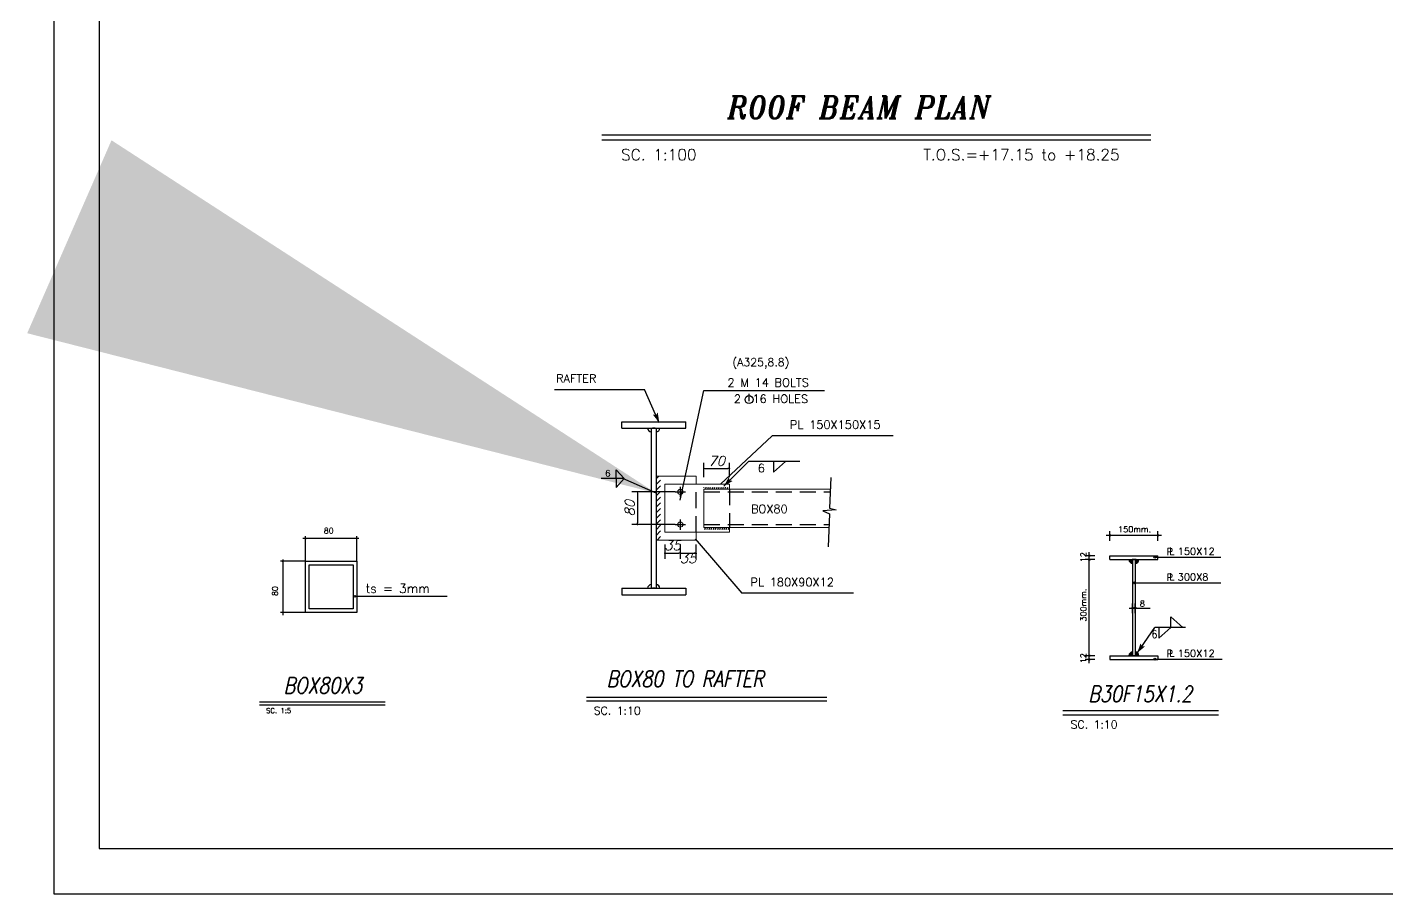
# Model space of a CAD drawing. Header units: inches. Extents: x 460503 to 460688, y 47570 to 48852.
# Drawn here: x 460505.21 to 460547.68, y 48221.54 to 48248.61 of the extents above; entities that cross this region are included whole.
import ezdxf
from ezdxf.enums import TextEntityAlignment as Align

# ---------------------------------------------------------------- set-up
doc = ezdxf.new("R2010")
doc.units = ezdxf.units.IN
doc.header["$MEASUREMENT"] = 0
doc.linetypes.add('HIDDEN', pattern=[0.375, 0.25, -0.125])
for name, color, linetype in [('1', 1, 'Continuous'), ('1R', 1, 'Continuous'), ('2Y', 2, 'Continuous'), ('3', 3, 'HIDDEN'), ('3G', 3, 'Continuous'), ('4C', 4, 'Continuous'), ('6M', 6, 'Continuous'), ('7', 7, 'Continuous'), ('DIM', 8, 'Continuous'), ('dim-plan', 1, 'Continuous'), ('FOUN', 4, 'Continuous'), ('lateral brace', 5, 'Continuous'), ('Layer4', 118, 'Continuous'), ('leader-1', 1, 'Continuous'), ('TEXT-1', 3, 'Continuous')]:
    doc.layers.add(name, color=color, linetype=linetype)
doc.layers.add('2', color=2, linetype='Continuous', lineweight=9)
doc.layers.add('TEXT', color=250, linetype='Continuous', lineweight=30)
doc.styles.add('ITALICT', font='italict')
doc.styles.add('ROMANS', font='ROMANS', dxfattribs={"width": 0.8})
doc.styles.add('ROMANT', font='romant')
doc.dimstyles.new('Copy of 1-5(100)', dxfattribs={"dimscale": 100, "dimtxt": 2.5, "dimasz": 2.3, "dimexe": 1.5, "dimexo": 3, "dimgap": 1, "dimtad": 1, "dimdec": 0, "dimlfac": 0.05, "dimdsep": 46, "dimtxsty": 'ROMANS', "dimcen": 0, "dimclrd": 1, "dimclre": 1, "dimclrt": 2, "dimadec": 0, "dimazin": 0, "dimtfac": 2, "dimtdec": 0, "dimtmove": 2, "dimatfit": 3, "dimfxl": 1.5, "dimtolj": 1, "dimtzin": 0, "dimarcsym": 0})
doc.dimstyles.new('FAZ1-2$0$NEW', dxfattribs={"dimtxt": 0.3, "dimasz": 0.05, "dimexe": 0.18, "dimexo": 0, "dimgap": 0.09, "dimtad": 1, "dimdec": 0, "dimlfac": 100, "dimzin": 0, "dimdsep": 46, "dimtxsty": 'ITALICT', "dimblk": 'DOT', "dimcen": 0.045, "dimclrt": 2, "dimadec": 0, "dimazin": 0, "dimtfac": 1, "dimtdec": 0, "dimtmove": 1, "dimatfit": 3, "dimldrblk": 'DOT', "dimfxl": 0.18, "dimtolj": 1, "dimtzin": 0, "dimarcsym": 0})

# ---------------------------------------------------------------- blocks, each defined once
blk = doc.blocks.new('_Dot')
at = {"layer": 'DIM', "color": 0, "lineweight": -2}
blk.add_line((-0.5, 0), (-1, 0), dxfattribs=at)
at = {"layer": 'DIM', "color": 0, "const_width": 0.5}
blk.add_lwpolyline([(-0.25, 0, 1), (0.25, 0, 1)], format="xyb", close=True, dxfattribs=at)
blk = doc.blocks.new('*D220')
at = {"layer": 'Defpoints', "color": 0, "transparency": 16777216}
for p in [(460525.454, 48234.096), (460524.275, 48233.076), (460525.454, 48233.076)]:
    blk.add_point(p, dxfattribs=at)
at = {"layer": 'dim-plan', "color": 0, "lineweight": -2, "transparency": 16777216}
for p, q in [((460525.454, 48234.096), (460524.095, 48234.096)), ((460524.275, 48234.046), (460524.275, 48233.126)), ((460525.454, 48233.076), (460524.095, 48233.076))]:
    blk.add_line(p, q, dxfattribs=at)
at = {"layer": 'dim-plan', "color": 0, "lineweight": -2, "transparency": 16777216, "xscale": 0.05, "yscale": 0.05, "zscale": 0.05}
for p, rotation in [((460524.275, 48234.096), 90), ((460524.275, 48233.076), 270)]:
    blk.add_blockref('_Dot', p, dxfattribs=dict(at, rotation=rotation))
at = {"layer": 'dim-plan', "color": 2, "lineweight": 15, "transparency": 16777216, "insert": (460524.035, 48233.586), "char_height": 0.3, "attachment_point": 5, "rotation": 90, "style": 'ITALICT'}
blk.add_mtext('\\A1;80', dxfattribs=at)
blk = doc.blocks.new('*D221')
at = {"layer": 'Defpoints', "color": 0, "transparency": 16777216}
for p in [(460525.129, 48232.455), (460525.614, 48232.455), (460525.614, 48232.187)]:
    blk.add_point(p, dxfattribs=at)
at = {"layer": 'dim-plan', "color": 0, "lineweight": -2, "transparency": 16777216}
for p, q in [((460525.129, 48232.455), (460525.129, 48232.007)), ((460525.614, 48232.455), (460525.614, 48232.007)), ((460525.179, 48232.187), (460525.564, 48232.187))]:
    blk.add_line(p, q, dxfattribs=at)
at = {"layer": 'dim-plan', "color": 0, "lineweight": -2, "transparency": 16777216, "xscale": 0.05, "yscale": 0.05, "zscale": 0.05, "rotation": 180}
blk.add_blockref('_Dot', (460525.129, 48232.187), dxfattribs=at)
at = {"layer": 'dim-plan', "color": 0, "lineweight": -2, "transparency": 16777216, "xscale": 0.05, "yscale": 0.05, "zscale": 0.05}
blk.add_blockref('_Dot', (460525.614, 48232.187), dxfattribs=at)
at = {"layer": 'dim-plan', "color": 2, "lineweight": 15, "transparency": 16777216, "insert": (460525.372, 48232.427), "char_height": 0.3, "attachment_point": 5, "style": 'ITALICT'}
blk.add_mtext('\\A1;35', dxfattribs=at)
blk = doc.blocks.new('*D222')
at = {"layer": 'Defpoints', "color": 0, "transparency": 16777216}
for p in [(460525.614, 48232.455), (460526.1, 48232.455), (460526.1, 48232.187)]:
    blk.add_point(p, dxfattribs=at)
at = {"layer": 'dim-plan', "color": 0, "lineweight": -2, "transparency": 16777216}
for p, q in [((460525.614, 48232.455), (460525.614, 48232.007)), ((460526.1, 48232.455), (460526.1, 48232.007)), ((460525.664, 48232.187), (460526.05, 48232.187))]:
    blk.add_line(p, q, dxfattribs=at)
at = {"layer": 'dim-plan', "color": 0, "lineweight": -2, "transparency": 16777216, "xscale": 0.05, "yscale": 0.05, "zscale": 0.05, "rotation": 180}
blk.add_blockref('_Dot', (460525.614, 48232.187), dxfattribs=at)
at = {"layer": 'dim-plan', "color": 0, "lineweight": -2, "transparency": 16777216, "xscale": 0.05, "yscale": 0.05, "zscale": 0.05}
blk.add_blockref('_Dot', (460526.1, 48232.187), dxfattribs=at)
at = {"layer": 'dim-plan', "color": 2, "lineweight": 15, "transparency": 16777216, "insert": (460525.857, 48232.023), "char_height": 0.3, "attachment_point": 5, "style": 'ITALICT'}
blk.add_mtext('\\A1;35', dxfattribs=at)
blk = doc.blocks.new('*D223')
at = {"layer": 'Defpoints', "color": 0, "transparency": 16777216}
for p in [(460527.15, 48234.823), (460526.35, 48234.555), (460527.15, 48234.555)]:
    blk.add_point(p, dxfattribs=at)
at = {"layer": 'dim-plan', "color": 0, "lineweight": -2, "transparency": 16777216}
for p, q in [((460526.35, 48234.555), (460526.35, 48235.003)), ((460527.15, 48234.555), (460527.15, 48235.003)), ((460526.4, 48234.823), (460527.1, 48234.823))]:
    blk.add_line(p, q, dxfattribs=at)
at = {"layer": 'dim-plan', "color": 0, "lineweight": -2, "transparency": 16777216, "xscale": 0.05, "yscale": 0.05, "zscale": 0.05, "rotation": 180}
blk.add_blockref('_Dot', (460526.35, 48234.823), dxfattribs=at)
at = {"layer": 'dim-plan', "color": 0, "lineweight": -2, "transparency": 16777216, "xscale": 0.05, "yscale": 0.05, "zscale": 0.05}
blk.add_blockref('_Dot', (460527.15, 48234.823), dxfattribs=at)
at = {"layer": 'dim-plan', "color": 2, "lineweight": 15, "transparency": 16777216, "insert": (460526.75, 48235.063), "char_height": 0.3, "attachment_point": 5, "style": 'ITALICT'}
blk.add_mtext('\\A1;70', dxfattribs=at)

msp = doc.modelspace()

# ---------------------------------------------------------------- hatches: boundary and pattern name
at = {"layer": '1R'}
h = msp.add_hatch(dxfattribs=at)
h.set_pattern_fill('ANSI31', color=256, scale=0.02, angle=26.235322843, style=0)
h.set_pattern_definition([(251.2353228, (462901.33779, 48395.57614), (0.0601248326, -0.0204268086), [])])
h.paths.add_polyline_path([(460527.14986922, 48234.18630353), (460527.14986922, 48234.24630353), (460526.34986922, 48234.24630353), (460526.34986922, 48234.18630353)])
h.paths.add_polyline_path([(460527.14986922, 48232.92630353), (460527.14986922, 48232.98630353), (460526.34986922, 48232.98630353), (460526.34986922, 48232.92630353)])
at = {"layer": 'dim-plan', "lineweight": 15}
h = msp.add_hatch(dxfattribs=at)
h.set_pattern_fill('ANSI31', color=256, style=0)
h.set_pattern_definition([(45, (460908.26654, 47780.16658), (-0.088388348, 0.088388348), [])])
h.paths.add_polyline_path([(460524.9982787, 48234.58630353), (460524.85840426, 48234.58630353), (460524.85840426, 48232.58630353), (460524.9982787, 48232.58630353)])
at = {"layer": 'TEXT-1'}
for points in [[(460539.74168336, 48231.86646832, -0.4142135624), (460539.62692104, 48231.98123064), (460539.74168336, 48231.98123064)], [(460539.82168336, 48231.86646832, 0.4142135624), (460539.93644568, 48231.98123064), (460539.82168336, 48231.98123064)], [(460539.74168336, 48229.09599297, 0.4142135624), (460539.62692104, 48228.98123064), (460539.74168336, 48228.98123064)], [(460539.82168336, 48229.09599297, -0.4142135624), (460539.93644568, 48228.98123064), (460539.82168336, 48228.98123064)]]:
    msp.add_hatch(color=256, dxfattribs=at).paths.add_polyline_path(points)

# ---------------------------------------------------------------- linework, layer by layer
at = {"layer": '1'}
for p, q in [((460525.61434446, 48234.25630353), (460525.61434446, 48233.93630353)), ((460525.45434446, 48234.09630353), (460525.77434446, 48234.09630353)), ((460525.45434446, 48233.07630353), (460525.77434446, 48233.07630353)), ((460525.61434446, 48233.23630353), (460525.61434446, 48232.91630353))]:
    msp.add_line(p, q, dxfattribs=at)
at = {"layer": '1', "linetype": 'HIDDEN', "ltscale": 2}
for p, q in [((460526.11434446, 48232.83630353), (460526.11434446, 48234.33630353)), ((460527.14986922, 48234.18630353), (460527.14986922, 48232.98630353)), ((460526.34986922, 48234.09630353), (460530.29457406, 48234.09630353)), ((460526.34986922, 48233.07630353), (460530.25659266, 48233.07630353))]:
    msp.add_line(p, q, dxfattribs=at)
at = {"layer": '1'}
msp.add_lwpolyline([(460507.46120186, 48222.96057645), (460588.72955203, 48222.96057645), (460588.72955203, 48279.59357309), (460507.46120186, 48279.59357309)], close=True, dxfattribs=at)
msp.add_lwpolyline([(460530.31150789, 48234.55106565), (460530.27570109, 48233.58946517), (460530.48248408, 48233.54119964), (460530.06844857, 48233.50929039), (460530.26891312, 48233.40717264), (460530.23061463, 48232.37865712)], dxfattribs=at)
at = {"layer": '1R'}
for p, q in [((460521.68414261, 48237.28978133), (460524.49158784, 48237.28978133)), ((460524.95787172, 48236.25707634), (460524.49158784, 48237.28978133)), ((460525.61434446, 48233.83630353), (460526.34753049, 48237.26371081)), ((460526.34753049, 48237.26371081), (460530.12263346, 48237.26371081)), ((460526.86701144, 48234.33630353), (460528.4861888, 48235.84887764)), ((460532.26238508, 48235.84887764), (460528.4861888, 48235.84887764)), ((460526.97062793, 48234.27318381), (460527.74211854, 48235.04411577)), ((460529.34242866, 48235.04411577), (460527.74211854, 48235.04411577)), ((460539.03168336, 48232.56696967, -0.00499999), (460539.03168336, 48232.87064355, -0.00499999)), ((460540.53168336, 48232.56825397, -0.00499999), (460540.53168336, 48232.87192785, -0.00499999)), ((460515.57011403, 48232.63985721), (460513.82599097, 48232.63985721)), ((460513.91213649, 48231.927794), (460513.91213649, 48232.71037731)), ((460515.51213649, 48231.927794), (460515.51213649, 48232.71037731)), ((460526.07735379, 48232.63006878), (460527.53587956, 48230.93017093)), ((460538.91628429, 48232.74221725, -0.00499999), (460540.64300594, 48232.74221725, -0.00499999)), ((460538.56195642, 48232.10123064, -0.00499999), (460538.25828254, 48232.10123064, -0.00499999)), ((460538.38799314, 48228.7455842, -0.00499999), (460538.38799314, 48232.21255323, -0.00499999)), ((460540.43441446, 48232.05885474, -0.00499999), (460542.5000626, 48232.05885474, -0.00499999)), ((460513.91213649, 48231.927794), (460513.12955319, 48231.927794)), ((460513.20007328, 48231.98577154), (460513.20007328, 48230.24164847)), ((460538.56324072, 48231.98123064, -0.00499999), (460538.25956684, 48231.98123064, -0.00499999)), ((460539.78330161, 48231.25888208, -0.00499999), (460542.5000626, 48231.25888208, -0.00499999)), ((460515.44912118, 48230.83558113), (460518.33199245, 48230.83558113)), ((460531.02461977, 48230.93017093), (460527.53587956, 48230.93017093)), ((460513.91213649, 48230.327794), (460513.12955319, 48230.327794)), ((460539.63754949, 48230.46808985, -0.00499999), (460540.2918676, 48230.46808985, -0.00499999)), ((460539.74168336, 48230.30401804, -0.00499999), (460539.74168336, 48230.60769192, -0.00499999)), ((460539.82168336, 48230.30530235, -0.00499999), (460539.82168336, 48230.60897623, -0.00499999)), ((460539.87987081, 48229.06237986, -0.00499999), (460540.43137886, 48229.86330751, -0.00499999)), ((460541.39210084, 48229.86330751, -0.00499999), (460540.43137886, 48229.86330751, -0.00499999)), ((460538.56195642, 48228.98123064, -0.00499999), (460538.25828254, 48228.98123064, -0.00499999)), ((460538.56324072, 48228.86123064, -0.00499999), (460538.25956684, 48228.86123064, -0.00499999)), ((460540.43441446, 48228.87541169, -0.00499999), (460542.53895282, 48228.87541169, -0.00499999))]:
    msp.add_line(p, q, dxfattribs=at)
at = {"layer": '2'}
for p, q in [((460526.11434446, 48234.58630353), (460524.85840426, 48234.58630353)), ((460524.85840426, 48232.58630353), (460524.85840426, 48234.58630353)), ((460526.11434446, 48234.58630353), (460526.11434446, 48234.33630353)), ((460527.14986922, 48234.33630353), (460525.1286753, 48234.33630353)), ((460525.1286753, 48234.33630353), (460525.1286753, 48232.83630353)), ((460526.34986922, 48234.18630353), (460530.29792536, 48234.18630353)), ((460526.34986922, 48234.18630353), (460526.34986922, 48232.98630353)), ((460527.14986922, 48234.33630353), (460527.14986922, 48234.18630353)), ((460526.34986922, 48232.98630353), (460530.25324136, 48232.98630353)), ((460527.14986922, 48232.98630353), (460527.14986922, 48232.83630353)), ((460526.11434446, 48232.58630353), (460524.85840426, 48232.58630353)), ((460527.14986922, 48232.83630353), (460525.1286753, 48232.83630353)), ((460526.11434446, 48232.83630353), (460526.11434446, 48232.58630353))]:
    msp.add_line(p, q, dxfattribs=at)
for centre in [(460525.61434446, 48234.09630353), (460525.61434446, 48233.07630353)]:
    msp.add_circle(centre, 0.08, dxfattribs=at)
at = {"layer": '2Y'}
for p, q in [((460528.52371128, 48235.0449881), (460528.52371128, 48234.7099829)), ((460528.52371128, 48234.7099829), (460528.8984138, 48235.0449881)), ((460512.47017936, 48227.44237278), (460516.40025055, 48227.44237278)), ((460522.68401861, 48227.56639052), (460530.18566926, 48227.56639052))]:
    msp.add_line(p, q, dxfattribs=at)
at = {"layer": '3'}
for points in [[(460524.95787172, 48236.25707634), (460524.85467458, 48236.49270392), (460524.75505309, 48236.51064432)], [(460524.95787172, 48236.25707634), (460524.85467458, 48236.49270392), (460524.90904372, 48236.57808715)], [(460526.97062793, 48234.27318381), (460527.15051815, 48234.45705745), (460527.1298756, 48234.55615429)], [(460526.97062793, 48234.27318381), (460527.15051815, 48234.45705745), (460527.25004327, 48234.43858992)], [(460539.87987081, 48229.06237986, -0.00499999), (460540.02684579, 48229.27349206, -0.00499999), (460539.99008584, 48229.3678054, -0.00499999)], [(460539.87987081, 48229.06237986, -0.00499999), (460540.02684579, 48229.27349206, -0.00499999), (460540.12805484, 48229.27175226, -0.00499999)]]:
    msp.add_solid(points, dxfattribs=at)
at = {"layer": '3G', "linetype": 'ByBlock'}
msp.add_line((460523.16612604, 48245.09349728), (460540.30989031, 48245.09349728), dxfattribs=at)
at = {"layer": '3G'}
for p, q in [((460523.178947, 48245.09349728), (460540.30989031, 48245.09349728)), ((460523.78340426, 48236.28630353), (460525.78340426, 48236.28630353)), ((460523.78340426, 48236.08630353), (460523.78340426, 48236.28630353)), ((460525.78340426, 48236.08630353), (460525.78340426, 48236.28630353)), ((460523.78340426, 48236.08630353), (460525.78340426, 48236.08630353)), ((460524.70840426, 48236.08630353), (460524.70840426, 48231.08630353)), ((460524.73695828, 48236.08630353), (460524.81695828, 48236.08630353)), ((460524.82985024, 48236.08630353), (460524.74985024, 48236.08630353)), ((460524.85840426, 48236.08630353), (460524.85840426, 48231.08630353)), ((460524.85840426, 48236.08630353), (460524.85840426, 48231.08630353)), ((460539.03168336, 48232.10123064, -0.00499999), (460540.53168336, 48232.10123064, -0.00499999)), ((460539.03168336, 48231.98123064, -0.00499999), (460539.03168336, 48232.10123064, -0.00499999)), ((460540.53168336, 48231.98123064, -0.00499999), (460540.53168336, 48232.10123064, -0.00499999)), ((460539.03168336, 48231.98123064, -0.00499999), (460540.53168336, 48231.98123064, -0.00499999)), ((460539.71146476, 48231.98123064, -0.00499999), (460539.79146476, 48231.98123064, -0.00499999)), ((460539.80435672, 48231.98123064, -0.00499999), (460539.72435672, 48231.98123064, -0.00499999)), ((460539.73727562, 48231.98123064, -0.00499999), (460539.81727562, 48231.98123064, -0.00499999)), ((460539.74168336, 48231.98123064, -0.00499999), (460539.74168336, 48228.98123064, -0.00499999)), ((460539.83016757, 48231.98123064, -0.00499999), (460539.75016757, 48231.98123064, -0.00499999)), ((460539.75901, 48231.98123064, -0.00499999), (460539.83901, 48231.98123064, -0.00499999)), ((460539.85190195, 48231.98123064, -0.00499999), (460539.77190195, 48231.98123064, -0.00499999)), ((460539.82168336, 48231.98123064, -0.00499999), (460539.82168336, 48228.98123064, -0.00499999)), ((460523.78340426, 48231.08630353), (460525.78340426, 48231.08630353)), ((460523.78340426, 48231.08630353), (460523.78340426, 48230.88630353)), ((460523.78340426, 48230.88630353), (460525.78340426, 48230.88630353)), ((460524.73695828, 48231.08630353), (460524.81695828, 48231.08630353)), ((460524.82985024, 48231.08630353), (460524.74985024, 48231.08630353)), ((460525.78340426, 48231.08630353), (460525.78340426, 48230.88630353)), ((460540.93004673, 48230.19744038, -0.00499999), (460541.30474925, 48229.86243518, -0.00499999)), ((460540.93004673, 48229.86243518, -0.00499999), (460540.93004673, 48230.19744038, -0.00499999)), ((460540.55631991, 48229.86417984, -0.00499999), (460540.55631991, 48229.52917465, -0.00499999)), ((460540.55631991, 48229.52917465, -0.00499999), (460540.93102243, 48229.86417984, -0.00499999)), ((460539.03168336, 48228.98123064, -0.00499999), (460540.53168336, 48228.98123064, -0.00499999)), ((460539.03168336, 48228.98123064, -0.00499999), (460539.03168336, 48228.86123064, -0.00499999)), ((460539.03168336, 48228.86123064, -0.00499999), (460540.53168336, 48228.86123064, -0.00499999)), ((460539.80435672, 48228.98123064, -0.00499999), (460539.72435672, 48228.98123064, -0.00499999)), ((460539.74646476, 48228.98123064, -0.00499999), (460539.82646476, 48228.98123064, -0.00499999)), ((460539.75901, 48228.98123064, -0.00499999), (460539.83901, 48228.98123064, -0.00499999)), ((460539.85190195, 48228.98123064, -0.00499999), (460539.77190195, 48228.98123064, -0.00499999)), ((460540.53168336, 48228.98123064, -0.00499999), (460540.53168336, 48228.86123064, -0.00499999)), ((460537.55694233, 48227.26875008, -0.00499999), (460542.4246406, 48227.26875008, -0.00499999)), ((460537.55694233, 48227.13433669, -0.00499999), (460542.4246406, 48227.13433669, -0.00499999))]:
    msp.add_line(p, q, dxfattribs=at)
for points in [[(460513.91213649, 48230.327794), (460513.91213649, 48230.327794), (460513.91213649, 48230.327794), (460513.91213649, 48231.927794), (460513.91213649, 48231.927794), (460513.91213649, 48231.927794), (460515.51213649, 48231.927794), (460515.51213649, 48231.927794), (460515.51213649, 48231.927794), (460515.51213649, 48230.327794), (460515.51213649, 48230.327794), (460515.51213649, 48230.327794)], [(460514.02591427, 48230.44157178), (460514.02591427, 48231.81401622), (460515.39835872, 48231.81401622), (460515.39835872, 48230.44157178)]]:
    msp.add_lwpolyline(points, close=True, dxfattribs=at)
for centre, start, end in [((460524.70840426, 48236.08630353), 180, 270), ((460524.85840426, 48236.08630353), 270, 0), ((460539.74168336, 48231.98123064, -0.00499999), 180, 270), ((460539.74168336, 48231.98123064, -0.00499999), 180, 270), ((460539.82168336, 48231.98123064, -0.00499999), 270, 0), ((460539.82168336, 48231.98123064, -0.00499999), 270, 0), ((460524.70840426, 48231.08630353), 90, 180), ((460524.85840426, 48231.08630353), 0, 90), ((460539.74168336, 48228.98123064, -0.00499999), 90, 180), ((460539.82168336, 48228.98123064, -0.00499999), 0, 90)]:
    msp.add_arc(centre, 0.11476232, start, end, dxfattribs=at)
at = {"layer": '4C'}
msp.add_line((460512.47017936, 48227.53612278), (460516.40025055, 48227.53612278), dxfattribs=at)
at = {"layer": '6M', "color": 4}
msp.add_line((460523.16612604, 48245.2440644), (460540.30989031, 48245.2440644), dxfattribs=at)
at = {"layer": '6M'}
for centre in [(460513.91213649, 48232.63985721), (460515.51213649, 48232.63985721), (460513.20007328, 48231.927794), (460513.20007328, 48230.327794)]:
    msp.add_circle(centre, 0.01346825, dxfattribs=at)
at = {"layer": '7'}
for centre, radius in [((460539.03168336, 48232.74221725, -0.00499999), 0.02443679), ((460540.53168336, 48232.74221725, -0.00499999), 0.02443679), ((460538.38799314, 48232.10123064, -0.00499999), 0.02443679), ((460540.43441446, 48232.05885474, -0.00499999), 0.02909142), ((460538.38799314, 48231.98123064, -0.00499999), 0.02443679), ((460539.78330161, 48231.25888208, -0.00499999), 0.02909142), ((460515.44912118, 48230.83558113), 0.02327313), ((460539.74168336, 48230.46808985, -0.00499999), 0.02443679), ((460539.82168336, 48230.46808985, -0.00499999), 0.02443679), ((460538.38799314, 48228.98123064, -0.00499999), 0.02443679), ((460538.38799314, 48228.86123064, -0.00499999), 0.02443679), ((460540.43441446, 48228.87541169, -0.00499999), 0.02909142)]:
    msp.add_circle(centre, radius, dxfattribs=at)
at = {"layer": 'DIM'}
msp.add_lwpolyline([(460506.04537694, 48221.54475154), (460590.14537694, 48221.54475154), (460590.14537694, 48281.009398), (460506.04537694, 48281.009398)], close=True, dxfattribs=at)
at = {"layer": 'FOUN'}
msp.add_line((460522.68401861, 48227.68639052), (460530.18566926, 48227.68639052), dxfattribs=at)
at = {"layer": 'lateral brace'}
msp.add_lwpolyline([(460506.04537694, 48221.54475154), (460590.14537694, 48221.54475154), (460590.14537694, 48281.009398), (460506.04537694, 48281.009398)], close=True, dxfattribs=at)
at = {"layer": 'Layer4'}
msp.add_lwpolyline([(460590.14537694, 48281.009398), (460506.04537694, 48281.009398), (460506.04537694, 48221.54475154), (460590.14537694, 48221.54475154)], close=True, dxfattribs=at)
at = {"layer": 'TEXT', "color": 2}
msp.add_line((460527.76318294, 48236.92957047), (460527.76318294, 48237.15397003), dxfattribs=at)
at = {"layer": 'TEXT', "color": 2, "ltscale": 100}
for points in [[(460523.60705543, 48234.51069522), (460523.60705543, 48234.78487748), (460523.85576537, 48234.51069522)], [(460523.60705543, 48234.51069522), (460523.60705543, 48234.23651297), (460523.85576537, 48234.51069522)]]:
    msp.add_lwpolyline(points, dxfattribs=at)
at = {"layer": 'TEXT', "color": 2}
msp.add_circle((460527.76318294, 48236.97943704), 0.12341861, dxfattribs=at)

# ---------------------------------------------------------------- texts
at = {"layer": '2', "style": 'ROMANT'}
for s, p in [('RAFTER ', (460521.73412686, 48237.5075991)), ('PL 150X150X15', (460529.03636665, 48236.06669541)), ('BOX80', (460527.82085893, 48233.43417046)), ('PL 180X90X12', (460527.80559857, 48231.1479887))]:
    msp.add_text(s, height=0.26, rotation=359.994999367, dxfattribs=at).set_placement(p)
at = {"layer": '2Y', "style": 'ROMANT'}
for s, height, p in [('(A325,8.8)', 0.25, (460527.24191142, 48238.01981957)), ('6', 0.26, (460528.0305598, 48234.70887512))]:
    msp.add_text(s, height=height, dxfattribs=at).set_placement(p)
at = {"layer": '3G'}
for s, height, style, p in [('SC. 1:100', 0.35, 'ROMANS', (460523.76553728, 48244.4527089)), ('T.O.S.=+17.15 to +18.25', 0.35, 'ROMANS', (460533.19991485, 48244.4527089)), ('80', 0.176, 'ROMANT', (460514.48175941, 48232.79563349)), ('150mm.', 0.1848, 'ROMANS', (460539.28862254, 48232.83559262, -0.00499999)), ('P', 0.225, 'ROMANS', (460540.80330391, 48232.11740014, -0.00499999)), ('L', 0.225, 'ROMANS', (460540.88594286, 48232.13513508, -0.00499999)), ('150X12', 0.225, 'ROMANS', (460541.14887219, 48232.12722823, -0.00499999)), ('ts = 3mm', 0.28, 'ROMANT', (460515.78508159, 48230.94019265)), ('P', 0.225, 'ROMANS', (460540.8001764, 48231.31742748, -0.00499999)), ('L', 0.225, 'ROMANS', (460540.88281536, 48231.33516241, -0.00499999)), ('300X8', 0.225, 'ROMANS', (460541.14574468, 48231.32725557, -0.00499999)), ('8', 0.1848, 'ROMANS', (460539.96755727, 48230.51384963, -0.00499999)), ('P', 0.225, 'ROMANS', (460540.80330391, 48228.93395709, -0.00499999)), ('L', 0.225, 'ROMANS', (460540.88594286, 48228.95169203, -0.00499999)), ('150X12', 0.225, 'ROMANS', (460541.14887219, 48228.94378518, -0.00499999)), ('SC. 1:5', 0.15625, 'ROMANS', (460512.67667132, 48227.1878808)), ('SC. 1:10', 0.249999993, 'ROMANS', (460537.80425244, 48226.70671531, -0.00499999))]:
    msp.add_text(s, height=height, dxfattribs=dict(at, style=style)).set_placement(p)
for s, height, style, p in [('12', 0.1848, 'ROMANS', (460538.29461778, 48231.89733111, -0.00499999)), ('80', 0.176, 'ROMANT', (460513.044297, 48230.84789185)), ('300mm.', 0.1848, 'ROMANS', (460538.29461778, 48230.04601261, -0.00499999)), ('12', 0.1848, 'ROMANS', (460538.29461778, 48228.74368297, -0.00499999))]:
    msp.add_text(s, height=height, rotation=90, dxfattribs=dict(at, style=style)).set_placement(p)
at = {"layer": '3G', "style": 'ROMANS', "width": 0.8}
msp.add_text('6', height=0.25, dxfattribs=at).set_placement((460540.33700323, 48229.52806687, -0.00499999))
at = {"layer": '3G', "style": 'ROMANT'}
msp.add_text('SC. 1:10', height=0.25, dxfattribs=at).set_placement((460523.64395278, 48227.26329344), align=Align.MIDDLE)
at = {"layer": '4C', "style": 'ITALICT'}
for s, height, width, p in [('ROOF BEAM PLAN', 0.7, 0.9, (460527.0841264, 48245.75683016)), ('BOX80X3', 0.5, 0.8, (460513.22838993, 48227.80273847)), ('BOX80 TO RAFTER', 0.5, 0.8, (460523.31718141, 48228.00745126)), ('B30F15X1.2', 0.5, 0.8, (460538.36034685, 48227.53576172, -0.00499999))]:
    msp.add_text(s, height=height, dxfattribs=dict(at, width=width)).set_placement(p)
at = {"layer": 'TEXT', "color": 2, "style": 'ROMANT'}
for s, height, p in [('2 M 14 BOLTS', 0.26, (460527.08700196, 48237.38221651)), ('2  16 HOLES', 0.26, (460527.28674676, 48236.87279483)), ('6', 0.2, (460523.26233412, 48234.57700209))]:
    msp.add_text(s, height=height, dxfattribs=at).set_placement(p)

# ---------------------------------------------------------------- dimensions: what is measured, and where the dimension line sits
at = {"layer": 'dim-plan', "lineweight": 15}
for base, p1, p2, text, picture, middle in [((460527.14986922, 48234.82264842), (460526.34986922, 48234.55459937), (460527.14986922, 48234.55459937), '70', '*D223', (460526.74986922, 48234.82264842)), ((460525.61434446, 48232.1872271), (460525.1286753, 48232.45527615), (460525.61434446, 48232.45527615), '35', '*D221', (460525.37150988, 48232.1872271)), ((460526.10001361, 48232.1872271), (460525.61434446, 48232.45527615), (460526.10001361, 48232.45527615), '35', '*D222', (460525.85717903, 48231.78260581))]:
    dim = msp.add_linear_dim(base=base, p1=p1, p2=p2, text=text, dimstyle='FAZ1-2$0$NEW', dxfattribs=at)
    dim.commit()
    dim.dimension.update_dxf_attribs({"geometry": picture, "text_midpoint": middle, "dimtype": 160})
dim = msp.add_linear_dim(base=(460524.27466118, 48233.07630353), p1=(460525.45434446, 48234.09630353), p2=(460525.45434446, 48233.07630353), angle=90, text='80', dimstyle='FAZ1-2$0$NEW', dxfattribs=at)
dim.commit()
dim.dimension.update_dxf_attribs({"geometry": '*D220', "text_midpoint": (460524.27466118, 48233.58630353), "dimtype": 160})

# ---------------------------------------------------------------- leaders
at = {"layer": 'leader-1', "linetype": 'ByBlock'}
msp.add_leader([(460524.85840426, 48234.05698101), (460523.81994477, 48234.51069522), (460523.14676725, 48234.51069522)], dimstyle='Copy of 1-5(100)', override={"dimasz": 0.2, "dimtad": 0}, dxfattribs=at)

doc.saveas('drawing.dxf')
